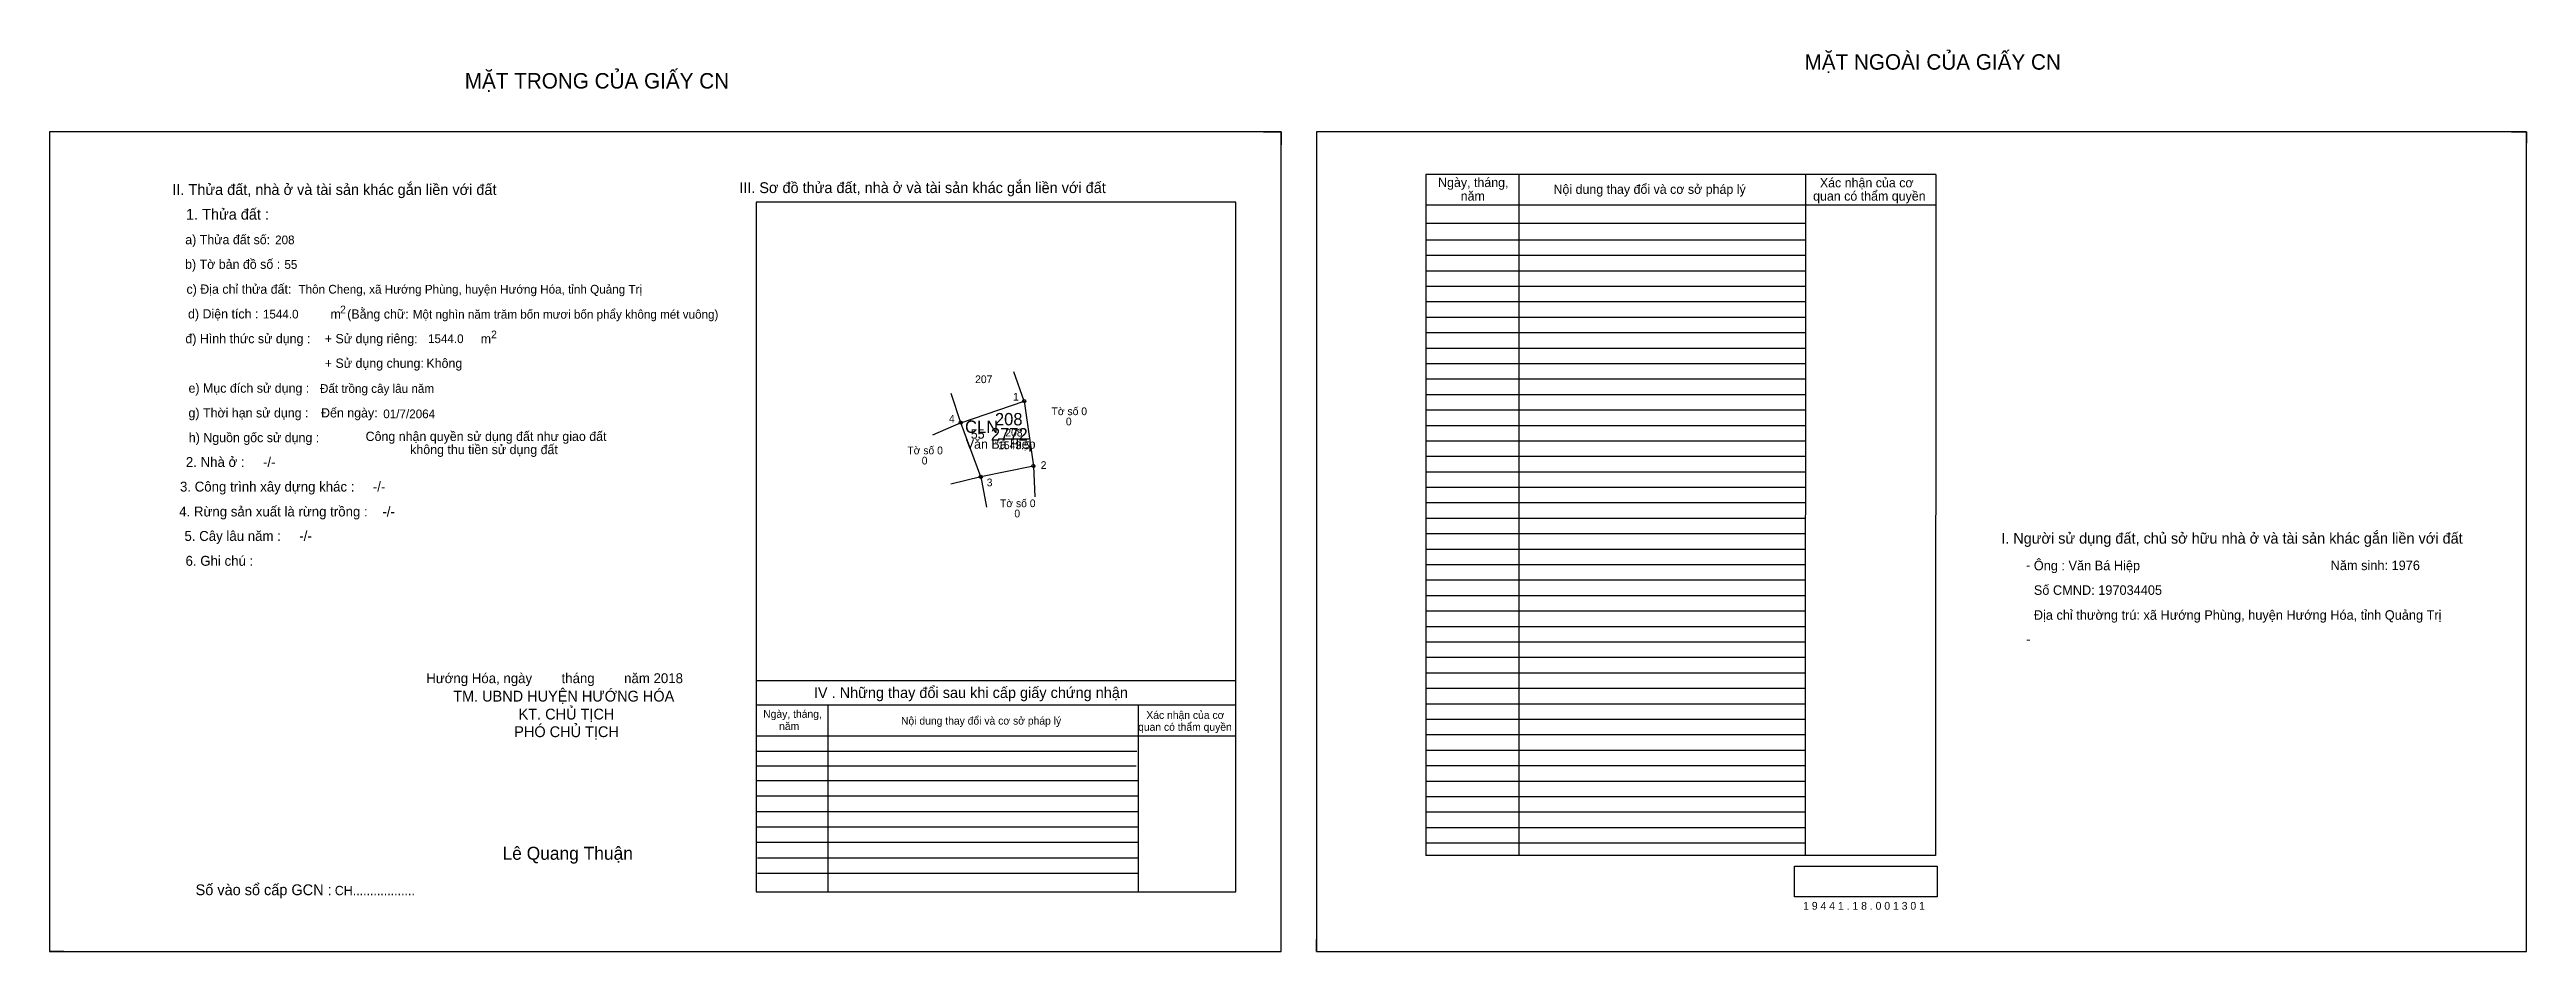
# Model space of a CAD drawing. Extents: x 530628 to 534135, y 1848347 to 1848930.
# Drawn here: x 532534 to 534135, y 1848347 to 1848930 of the extents above.
import ezdxf

# ---------------------------------------------------------------- set-up
doc = ezdxf.new("R2010")
doc.units = 0
for name, color, linetype in [('Default', 7, 'Continuous'), ('Level 10', 7, 'Continuous'), ('Level 11', 7, 'Continuous'), ('Level 13', 7, 'Continuous'), ('Level 2', 7, 'Continuous'), ('Level 27', 7, 'Continuous'), ('Level 3', 7, 'Continuous'), ('Level 36', 7, 'Continuous'), ('Level 4', 7, 'Continuous'), ('Level 5', 7, 'Continuous'), ('Level 55', 7, 'Continuous'), ('Level 6', 7, 'Continuous'), ('Level 7', 7, 'Continuous'), ('Level 8', 7, 'Continuous'), ('Level 9', 7, 'Continuous')]:
    doc.layers.add(name, color=color, linetype=linetype)

msp = doc.modelspace()

# ---------------------------------------------------------------- linework, layer by layer
at = {"layer": 'Level 10'}
for p, q in [((533318.8, 1848877.1), (533330.1, 1848877.1)), ((533330.1, 1848877.1), (533330.1, 1848868.7)), ((534125.6, 1848877.1), (534135.2, 1848877.1)), ((534135.2, 1848877.1), (534135.2, 1848869.7)), ((532534, 1848354.9), (532534, 1848347.1)), ((532543.2, 1848347.1), (532534, 1848347.1)), ((533352.9, 1848347.1), (533352.9, 1848354.9)), ((533352.9, 1848347.1), (533360, 1848347.1))]:
    msp.add_line(p, q, dxfattribs=at)
for points in [[(532534, 1848347.1), (533330.1, 1848347.1), (533330.1, 1848877.1), (532534, 1848877.1)], [(533352.9, 1848347.1), (534135.2, 1848347.1), (534135.2, 1848877.1), (533352.9, 1848877.1)], [(533164, 1848703), (533170, 1848661), (533136, 1848654), (533123, 1848689)]]:
    msp.add_lwpolyline(points, close=True, dxfattribs=at)
at = {"layer": 'Level 11'}
for centre in [(533164, 1848703), (533164, 1848703), (533123, 1848689), (533136, 1848654), (533170, 1848661)]:
    msp.add_circle(centre, 1, dxfattribs=at)
at = {"layer": 'Level 27'}
for p, q in [((533164, 1848703), (533157.3, 1848721.9)), ((533123, 1848689), (533116.8, 1848708)), ((533123, 1848689), (533104.7, 1848681)), ((533136, 1848654), (533116.6, 1848649.3)), ((533136, 1848654), (533139.7, 1848634.4)), ((533170, 1848661), (533170.9, 1848641))]:
    msp.add_line(p, q, dxfattribs=at)
at = {"layer": 'Level 6'}
msp.add_lwpolyline([(533661.9, 1848402.2), (533754.3, 1848402.2), (533754.3, 1848382.4), (533661.9, 1848382.4)], close=True, dxfattribs=at)
at = {"layer": 'Level 7'}
for p, q in [((533668.9, 1848807.1), (533423.7, 1848807.1)), ((533668.9, 1848797.1), (533423.7, 1848797.1)), ((533668.9, 1848787.1), (533423.7, 1848787.1)), ((533668.9, 1848777.1), (533423.7, 1848777.1)), ((533668.9, 1848767.1), (533423.7, 1848767.1)), ((533668.9, 1848757.1), (533423.7, 1848757.1)), ((533668.9, 1848747.1), (533423.7, 1848747.1)), ((533668.9, 1848737.1), (533423.7, 1848737.1)), ((533668.9, 1848727.1), (533423.7, 1848727.1)), ((533668.9, 1848717.1), (533423.7, 1848717.1)), ((533668.9, 1848707.1), (533423.7, 1848707.1)), ((533668.9, 1848697.1), (533423.7, 1848697.1)), ((533668.9, 1848687.1), (533423.7, 1848687.1)), ((533668.9, 1848677.1), (533423.7, 1848677.1)), ((533668.9, 1848667.1), (533423.7, 1848667.1)), ((533668.9, 1848657.1), (533423.7, 1848657.1)), ((533668.9, 1848647.1), (533423.7, 1848647.1)), ((533668.9, 1848637.1), (533423.7, 1848637.1)), ((533668.9, 1848627.1), (533423.7, 1848627.1)), ((533668.9, 1848617.1), (533423.7, 1848617.1)), ((533668.9, 1848607.1), (533423.7, 1848607.1)), ((533668.9, 1848597.1), (533423.7, 1848597.1)), ((533668.9, 1848587.1), (533423.7, 1848587.1)), ((533668.9, 1848577.1), (533423.7, 1848577.1)), ((533668.9, 1848567.1), (533423.7, 1848567.1)), ((533668.9, 1848557.1), (533423.7, 1848557.1)), ((533668.9, 1848547.1), (533423.7, 1848547.1)), ((533668.9, 1848537.1), (533423.7, 1848537.1)), ((533668.9, 1848527.1), (533423.7, 1848527.1)), ((533668.9, 1848517.1), (533423.7, 1848517.1)), ((533668.9, 1848507.1), (533423.7, 1848507.1)), ((533668.9, 1848497.1), (533423.7, 1848497.1)), ((533236.9, 1848476.4), (532990.8, 1848476.4)), ((533668.9, 1848487.1), (533423.7, 1848487.1)), ((533668.9, 1848477.1), (533423.7, 1848477.1)), ((533236.4, 1848466.9), (532990.8, 1848466.9)), ((533237.7, 1848457.5), (532990.8, 1848457.5)), ((533668.9, 1848467.1), (533423.7, 1848467.1)), ((533237.7, 1848447.5), (532990.8, 1848447.5)), ((533668.9, 1848457.1), (533423.7, 1848457.1)), ((533668.9, 1848447.1), (533423.7, 1848447.1)), ((533237.7, 1848437.5), (532990.8, 1848437.5)), ((533237.7, 1848427.5), (532990.8, 1848427.5)), ((533668.9, 1848437.1), (533423.7, 1848437.1)), ((533668.9, 1848427.1), (533423.7, 1848427.1)), ((533237.7, 1848417.5), (532990.8, 1848417.5)), ((533668.9, 1848417.1), (533423.7, 1848417.1)), ((533237.7, 1848407.5), (532991.6, 1848407.5)), ((533237.7, 1848397.5), (532991.6, 1848397.5))]:
    msp.add_line(p, q, dxfattribs=at)
at = {"layer": 'Level 8'}
for p, q in [((533753.3, 1848849.6), (533423.7, 1848849.6)), ((533423.7, 1848849.6), (533423.7, 1848409.1)), ((533483.7, 1848849.6), (533483.7, 1848409.1)), ((533669.1, 1848849.4), (533668.9, 1848409.1)), ((533753.3, 1848849.6), (533753.2, 1848409.1)), ((533300.8, 1848831.7), (532990.8, 1848831.7)), ((532990.8, 1848831.7), (532990.8, 1848385.7)), ((533300.8, 1848385.7), (533300.8, 1848831.7)), ((533753.3, 1848829.6), (533423.7, 1848829.6)), ((533668.9, 1848817.8), (533423.7, 1848817.8)), ((533300.8, 1848522.1), (532990.8, 1848522.1)), ((533300.8, 1848506.4), (532990.8, 1848506.4)), ((533037, 1848506.4), (533037, 1848385.7)), ((533237.7, 1848506.4), (533237.7, 1848385.7)), ((533300.8, 1848486.4), (532990.8, 1848486.4)), ((533753.2, 1848409.1), (533423.7, 1848409.1)), ((532990.8, 1848385.7), (533300.8, 1848385.7))]:
    msp.add_line(p, q, dxfattribs=at)
at = {"layer": 'Level 9'}
msp.add_line((533147.2, 1848678.5), (533167, 1848678.5), dxfattribs=at)

# ---------------------------------------------------------------- texts
at = {"layer": 'Default'}
for s, p in [('e) Mục đích sử dụng :', (532623.8, 1848708.4)), ('g) Thời hạn sử dụng :', (532623.8, 1848692.4)), ('Đến ngày:', (532709.5, 1848692.4)), ('h) Nguồn gốc sử dụng :', (532624, 1848676.4)), ('Công nhận quyền sử dụng đất như giao đất', (532738.3, 1848677.2)), ('không thu tiền sử dụng đất', (532767.1, 1848668.7))]:
    msp.add_text(s, height=6, dxfattribs=at).set_placement(p)
at = {"layer": 'Level 13'}
for s, p in [('208', (533151.8, 1848680.1)), ('.', (533144.7, 1848676)), ('1543.5', (533147.2, 1848671.9))]:
    msp.add_text(s, height=5, dxfattribs=at).set_placement(p)
at = {"layer": 'Level 2'}
msp.add_text('Văn Bá Hiệp', height=6, dxfattribs=at).set_placement((533126.3, 1848672.2))
at = {"layer": 'Level 3'}
msp.add_text('CLN ', height=8, dxfattribs=at).set_placement((533125.8, 1848682.4))
at = {"layer": 'Level 36'}
for s, p in [('207', (533132.3, 1848714.6)), ('Tờ số 0', (533181.7, 1848693.9)), ('0', (533191, 1848687.3)), ('Tờ số 0', (533088.5, 1848668.6)), ('0', (533097.8, 1848662)), ('Tờ số 0', (533148.4, 1848634.4)), ('0', (533157.7, 1848627.8))]:
    msp.add_text(s, height=5, dxfattribs=at).set_placement(p)
at = {"layer": 'Level 4'}
msp.add_text('208', height=8, dxfattribs=at).set_placement((533145.1, 1848687.3))
at = {"layer": 'Level 5'}
msp.add_text('2772', height=8, dxfattribs=at).set_placement((533142.5, 1848677.5))
at = {"layer": 'Level 55'}
for s, height, p in [('207', 0.22, (533163.8, 1848702.8)), ('1', 0.8, (533163.8, 1848703)), ('0', 0.22, (533163.9, 1848702.8)), ('4', 0.8, (533122.7, 1848689)), ('207', 0.22, (533122.8, 1848688.8)), ('0', 0.22, (533122.9, 1848688.8)), ('0', 0.22, (533122.9, 1848688.8)), ('3', 0.8, (533135.8, 1848654)), ('0', 0.22, (533135.9, 1848653.8)), ('0', 0.22, (533135.9, 1848653.8)), ('0', 0.22, (533135.9, 1848653.8)), ('0', 0.22, (533135.9, 1848653.8)), ('2', 0.8, (533169.7, 1848661)), ('0', 0.22, (533169.9, 1848660.8)), ('0', 0.22, (533169.9, 1848660.8)), ('0', 0.22, (533169.9, 1848660.8))]:
    msp.add_text(s, height=height, dxfattribs=at).set_placement(p)
at = {"layer": 'Level 6'}
for s, height, p in [('208', 5.63, (532679.8, 1848804.4)), ('55', 5.63, (532685.8, 1848788.5)), ('Thôn Cheng, xã Hướng Phùng, huyện Hướng Hóa, tỉnh Quảng Trị', 5.64, (532694.9, 1848772.5)), ('1544.0', 5.63, (532671.9, 1848756.4)), ('Một nghìn năm trăm bốn mươi bốn phẩy không mét vuông)', 5.632, (532768.8, 1848756.3)), ('1544.0', 5.63, (532778.6, 1848740.5)), ('Đất trồng cây lâu năm', 5.64, (532708.8, 1848708.3)), ('01/7/2064', 5.64, (532749.7, 1848691.9)), ('Ông : Văn Bá Hiệp', 6.16, (533816.7, 1848593.6)), ('Năm sinh: 1976', 6.16, (534008.6, 1848593.7)), ('Số CMND: 197034405', 6.16, (533816.7, 1848577.7)), ('Địa chỉ thường trú: xã Hướng Phùng, huyện Hướng Hóa, tỉnh Quảng Trị', 6.16, (533816.7, 1848561.6)), ('1 9 4 4 1 . 1 8 . 0 0 1 3 0 1', 5.04, (533667.6, 1848374.1))]:
    msp.add_text(s, height=height, dxfattribs=at).set_placement(p)
at = {"layer": 'Level 7'}
for s, height, p in [('MẶT NGOÀI CỦA GIẤY CN', 10, (533668.5, 1848917.3)), ('MẶT TRONG CỦA GIẤY CN', 10, (532802.4, 1848905.1)), ('II. Thửa đất, nhà ở và tài sản khác gắn liền với đất', 7, (532613.4, 1848836.3)), ('III. Sơ đồ thửa đất, nhà ở và tài sản khác gắn liền với đất', 7, (532979.8, 1848837.5)), ('Ngày, tháng,', 6, (533431.6, 1848841.4)), ('Nội dung thay đổi và cơ sở pháp lý', 6, (533506.2, 1848837)), ('Xác nhận của cơ', 6, (533678.4, 1848841.2)), ('1. Thửa đất :', 7, (532622.2, 1848820.3)), ('năm', 6, (533446.2, 1848832.6)), (' quan có thẩm quyền', 6, (533671.8, 1848832.6)), ('a) Thửa đất số:', 6, (532621.7, 1848804.4)), ('b) Tờ bản đồ số :', 6, (532621.6, 1848788.5)), ('c) Địa chỉ thửa đất:', 6, (532622.5, 1848772.4)), ('d) Diện tích :', 6, (532623.5, 1848756.4)), ('2', 5, (532721.8, 1848759.7)), ('(Bằng chữ:', 6, (532726.4, 1848756.3)), ('đ) Hình thức sử dụng :', 6, (532621.8, 1848740.4)), ('+ Sử dụng riêng:', 6, (532711.9, 1848740.4)), ('m', 6, (532715.6, 1848756.3)), ('2', 5, (532819.4, 1848743.6)), ('+ Sử dụng chung:', 6, (532711.9, 1848724.5)), ('Không', 6, (532777.6, 1848724.5)), ('m', 6, (532812.7, 1848740.3)), ('55', 6, (533129.5, 1848678.7)), ('2. Nhà ở :     -/-', 6.4, (532622.1, 1848660.4)), ('3. Công trình xây dựng khác :     -/-', 6.4, (532618.3, 1848644.5)), ('4. Rừng sản xuất là rừng trồng :    -/-', 6.4, (532617.8, 1848628.4)), ('5. Cây lâu năm :     -/-', 6.4, (532621.2, 1848612.6)), ('I. Người sử dụng đất, chủ sở hữu nhà ở và tài sản khác gắn liền với đất', 7, (533795.6, 1848610.8)), ('6. Ghi chú :', 6.4, (532621.9, 1848596.5)), ('-', 6.4, (533811.6, 1848593.8)), ('-', 6.4, (533811.7, 1848545.9)), ('Hướng Hóa, ngày        tháng        năm 2018', 6.4, (532777.5, 1848520.6)), ('TM. UBND HUYỆN HƯỚNG HÓA', 7, (532794.9, 1848508.7)), ('KT. CHỦ TỊCH', 7, (532837.2, 1848497.1)), ('IV . Những thay đổi sau khi cấp giấy chứng nhận', 7, (533028.1, 1848511)), ('PHÓ CHỦ TỊCH', 7, (532834.4, 1848485.7)), ('Ngày, tháng,', 5, (532995.3, 1848498.2)), ('năm', 5, (533005.6, 1848490.3)), ('Nội dung thay đổi và cơ sở pháp lý', 5, (533084.4, 1848493.8)), (' quan có thẩm quyền', 5, (533235.8, 1848489.8)), ('Xác nhận của cơ', 5, (533243, 1848497.5)), ('Lê Quang Thuận', 8.4, (532826.8, 1848406.4)), ('Số vào sổ cấp GCN :', 7, (532628.4, 1848383.5)), ('CH..................', 6, (532718.4, 1848383.5))]:
    msp.add_text(s, height=height, dxfattribs=at).set_placement(p)
at = {"layer": 'Level 9'}
for s, p in [('1', (533156.8, 1848703.3)), ('4', (533115.4, 1848689.1)), ('3', (533139.8, 1848647.9)), ('2', (533174.7, 1848659.1))]:
    msp.add_text(s, height=5, dxfattribs=at).set_placement(p)

doc.saveas('drawing.dxf')
